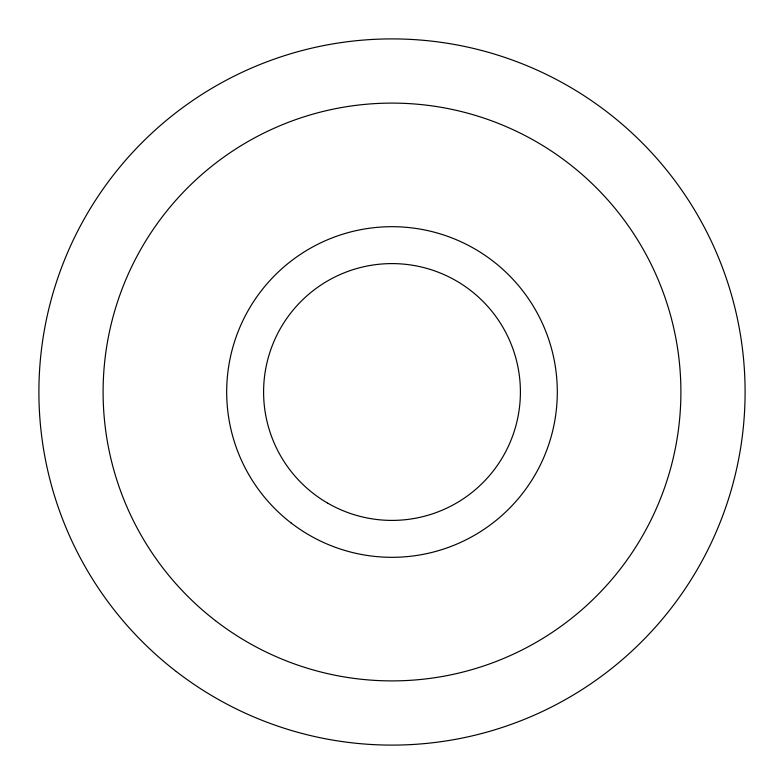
<?xml version="1.0" encoding="UTF-8"?>
<svg xmlns="http://www.w3.org/2000/svg" width="784" height="784" viewBox="0 0 784 784"><rect width="100%" height="100%" fill="white"/><g stroke="black" fill="none" stroke-linecap="round" stroke-linejoin="round"><path stroke-width="1.18" d="M176.282 671.545A353.094 353.094 0 0 0 741.948 439.04A353.094 353.094 0 0 0 257.769 65.415A353.094 353.094 0 0 0 176.282 671.545M215.502 620.712A288.894 288.894 0 0 0 678.317 430.494A288.894 288.894 0 0 0 282.171 124.793A288.894 288.894 0 0 0 215.502 620.712M327.8 503.201A128.4 128.4 0 0 0 520.4 392A128.4 128.4 0 0 0 327.8 280.799A128.4 128.4 0 0 0 327.8 503.201M291.001 522.879A165.316 165.316 0 0 0 555.836 414.021A165.316 165.316 0 0 0 329.153 239.1A165.316 165.316 0 0 0 291.001 522.879"/></g></svg>
